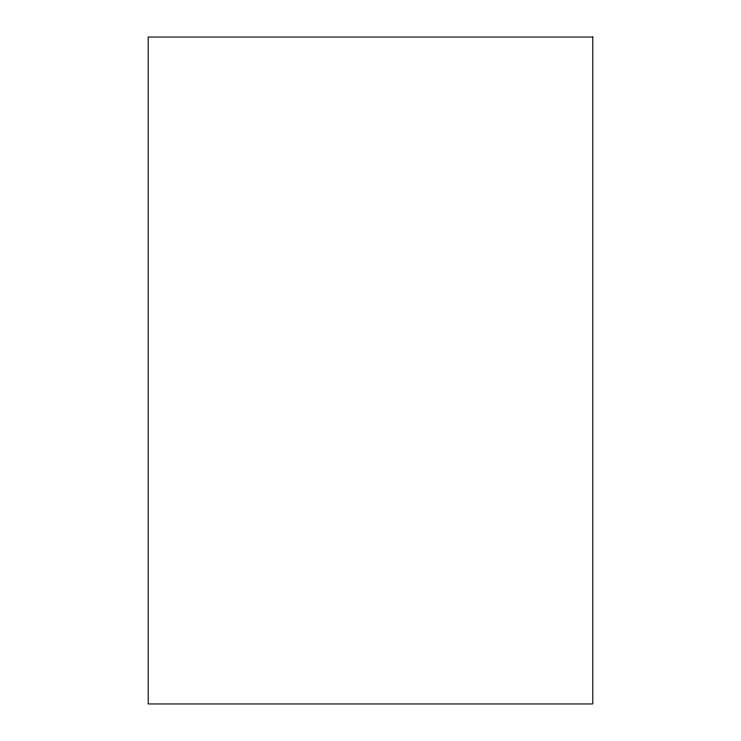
<?xml version="1.0" encoding="UTF-8"?>
<svg xmlns="http://www.w3.org/2000/svg" width="741" height="741" viewBox="0 0 741 741"><rect width="100%" height="100%" fill="white"/><g stroke="black" fill="none" stroke-linecap="round" stroke-linejoin="round"><path stroke-width="1.11" d="M592.8 37.05L148.2 37.05L148.2 703.95L592.8 703.95L592.8 37.05"/></g></svg>
